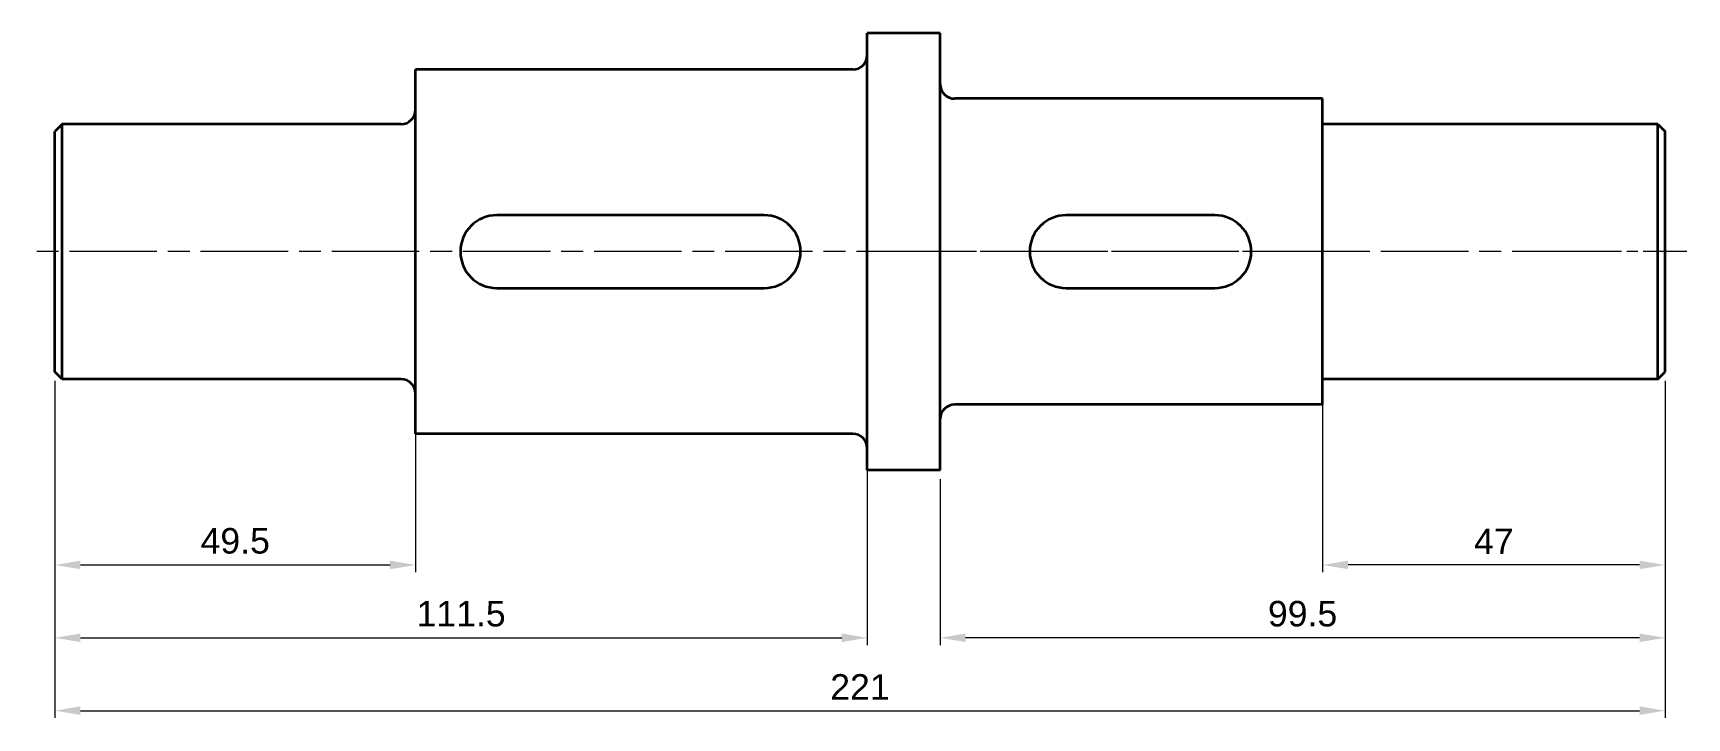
# Model space of a CAD drawing. Header units: millimetres. Extents: x 4028 to 8898, y 4975 to 5816.
# Drawn here: x 4027.9 to 4254.9, y 5212.2 to 5306.2 of the extents above; entities that cross this region are included whole.
import ezdxf

# ---------------------------------------------------------------- set-up
doc = ezdxf.new("R2010")
doc.units = ezdxf.units.MM
doc.linetypes.add('AM_ISO08W050', pattern=[18, 12, -1.5, 3, -1.5])
doc.linetypes.add('AM_ISO08W050x2', pattern=[9, 6, -0.75, 1.5, -0.75])
doc.layers.get('0').update_dxf_attribs({"lineweight": 35})
for name, color, linetype, lineweight in [('AM_0', 7, 'Continuous', 35), ('AM_5', 3, 'Continuous', 13), ('AM_7', 4, 'AM_ISO08W050', 13)]:
    doc.layers.add(name, color=color, linetype=linetype, lineweight=lineweight)
doc.styles.get("Standard").update_dxf_attribs({"font": 'arial.ttf'})
doc.dimstyles.new('AM_ISO$0', dxfattribs={"dimtxt": 3.5, "dimasz": 3.5, "dimexe": 1, "dimexo": 1.25, "dimgap": 1.5, "dimtad": 1, "dimtoh": 1, "dimdsep": 46, "dimtxsty": 'Standard', "dimcen": 0, "dimclrd": 256, "dimclre": 256, "dimclrt": 2, "dimadec": 0, "dimazin": 2, "dimtp": 0.1, "dimtm": 0.1, "dimtfac": 0.71, "dimtmove": 1, "dimatfit": 3, "dimfxl": 1, "dimlwd": -1, "dimlwe": -1, "dimarcsym": 2})

# ---------------------------------------------------------------- blocks, each defined once
blk = doc.blocks.new('*D181')
at = {"layer": 'AM_5', "linetype": 'ByBlock', "transparency": 16777216}
for p, q in [((1307.45, 2311.12), (1333.71, 2311.12)), ((1332.71, 2265.12), (1332.71, 2307.62)), ((1307.45, 2261.62), (1333.71, 2261.62))]:
    blk.add_line(p, q, dxfattribs=at)
at = {"layer": 'AM_5', "transparency": 16777216}
for points in [[(1332.12, 2307.62), (1333.29, 2307.62), (1332.71, 2311.12)], [(1332.12, 2265.12), (1333.29, 2265.12), (1332.71, 2261.62)]]:
    blk.add_solid(points, dxfattribs=at)
at = {"layer": 'Defpoints', "color": 0, "transparency": 16777216}
for p in [(1306.2, 2311.12), (1332.71, 2311.12), (1306.2, 2261.62)]:
    blk.add_point(p, dxfattribs=at)
at = {"layer": 'AM_5', "color": 2, "transparency": 16777216, "insert": (1329.42, 2286.37), "char_height": 3.5, "attachment_point": 5, "rotation": 90}
blk.add_mtext('49.5', dxfattribs=at)
blk = doc.blocks.new('*D182')
at = {"layer": 'AM_5', "linetype": 'ByBlock', "transparency": 16777216}
for p, q in [((1317.95, 2373.12), (1343.71, 2373.12)), ((1342.71, 2265.12), (1342.71, 2369.62)), ((1307.45, 2261.62), (1343.71, 2261.62))]:
    blk.add_line(p, q, dxfattribs=at)
at = {"layer": 'AM_5', "transparency": 16777216}
for points in [[(1342.12, 2369.62), (1343.29, 2369.62), (1342.71, 2373.12)], [(1342.12, 2265.12), (1343.29, 2265.12), (1342.71, 2261.62)]]:
    blk.add_solid(points, dxfattribs=at)
at = {"layer": 'Defpoints', "color": 0, "transparency": 16777216}
for p in [(1316.7, 2373.12), (1342.71, 2373.12), (1306.2, 2261.62)]:
    blk.add_point(p, dxfattribs=at)
at = {"layer": 'AM_5', "color": 2, "transparency": 16777216, "insert": (1339.42, 2317.37), "char_height": 3.5, "attachment_point": 5, "rotation": 90}
blk.add_mtext('111.5', dxfattribs=at)
blk = doc.blocks.new('*D183')
at = {"layer": 'AM_5', "linetype": 'ByBlock', "transparency": 16777216}
for p, q in [((1307.45, 2482.62), (1353.71, 2482.62)), ((1352.71, 2265.12), (1352.71, 2479.12)), ((1307.45, 2261.62), (1353.71, 2261.62))]:
    blk.add_line(p, q, dxfattribs=at)
at = {"layer": 'AM_5', "transparency": 16777216}
for points in [[(1352.12, 2479.12), (1353.29, 2479.12), (1352.71, 2482.62)], [(1352.12, 2265.12), (1353.29, 2265.12), (1352.71, 2261.62)]]:
    blk.add_solid(points, dxfattribs=at)
at = {"layer": 'Defpoints', "color": 0, "transparency": 16777216}
for p in [(1306.2, 2482.62), (1352.71, 2482.62), (1306.2, 2261.62)]:
    blk.add_point(p, dxfattribs=at)
at = {"layer": 'AM_5', "color": 2, "transparency": 16777216, "insert": (1349.45, 2372.12), "char_height": 3.5, "attachment_point": 5, "rotation": 90}
blk.add_mtext('221', dxfattribs=at)
blk = doc.blocks.new('*D184')
at = {"layer": 'AM_5', "linetype": 'ByBlock', "transparency": 16777216}
for p, q in [((1307.45, 2482.62), (1333.71, 2482.62)), ((1332.71, 2479.12), (1332.71, 2439.12)), ((1308.45, 2435.62), (1333.71, 2435.62))]:
    blk.add_line(p, q, dxfattribs=at)
at = {"layer": 'AM_5', "transparency": 16777216}
for points in [[(1332.12, 2479.12), (1333.29, 2479.12), (1332.71, 2482.62)], [(1332.12, 2439.12), (1333.29, 2439.12), (1332.71, 2435.62)]]:
    blk.add_solid(points, dxfattribs=at)
at = {"layer": 'Defpoints', "color": 0, "transparency": 16777216}
for p in [(1306.2, 2482.62), (1307.2, 2435.62), (1332.71, 2435.62)]:
    blk.add_point(p, dxfattribs=at)
at = {"layer": 'AM_5', "color": 2, "transparency": 16777216, "insert": (1329.46, 2459.12), "char_height": 3.5, "attachment_point": 5, "rotation": 90}
blk.add_mtext('47', dxfattribs=at)
blk = doc.blocks.new('*D185')
at = {"layer": 'AM_5', "linetype": 'ByBlock', "transparency": 16777216}
for p, q in [((1307.45, 2482.62), (1343.71, 2482.62)), ((1342.71, 2479.12), (1342.71, 2386.62)), ((1320.95, 2383.12), (1343.71, 2383.12))]:
    blk.add_line(p, q, dxfattribs=at)
at = {"layer": 'AM_5', "transparency": 16777216}
for points in [[(1342.12, 2479.12), (1343.29, 2479.12), (1342.71, 2482.62)], [(1342.12, 2386.62), (1343.29, 2386.62), (1342.71, 2383.12)]]:
    blk.add_solid(points, dxfattribs=at)
at = {"layer": 'Defpoints', "color": 0, "transparency": 16777216}
for p in [(1306.2, 2482.62), (1319.7, 2383.12), (1342.71, 2383.12)]:
    blk.add_point(p, dxfattribs=at)
at = {"layer": 'AM_5', "color": 2, "transparency": 16777216, "insert": (1339.42, 2432.87), "char_height": 3.5, "attachment_point": 5, "rotation": 90}
blk.add_mtext('99.5', dxfattribs=at)
blk = doc.blocks.new('truc2chetao')
blk.add_line((1310.704, 2383.123), (1268.704, 2383.123))
for points in [[(1284.704, 2420.823), (1284.704, 2403.837)], [(1294.704, 2403.837), (1294.704, 2420.823)], [(1284.704, 2403.837), (1284.704, 2400.423)], [(1294.704, 2400.423), (1294.704, 2403.837)]]:
    blk.add_lwpolyline(points)
for centre, start, end in [((1289.704, 2420.823), 0, 180), ((1289.704, 2400.423), 180, 0)]:
    blk.add_arc(centre, 5, start, end)
at = {"layer": 'AM_0'}
for p, q in [((1272.204, 2481.623), (1273.204, 2482.623)), ((1272.204, 2481.623), (1272.204, 2470.623)), ((1307.204, 2481.623), (1272.204, 2481.623)), ((1306.204, 2482.623), (1273.204, 2482.623)), ((1306.204, 2482.623), (1273.204, 2482.623)), ((1307.204, 2481.623), (1306.204, 2482.623)), ((1307.204, 2481.623), (1307.204, 2470.623)), ((1272.204, 2470.623), (1272.204, 2435.623)), ((1307.204, 2470.623), (1307.204, 2435.623)), ((1268.704, 2435.623), (1268.704, 2385.123)), ((1310.704, 2435.623), (1268.704, 2435.623)), ((1307.204, 2435.623), (1272.204, 2435.623)), ((1310.704, 2435.623), (1310.704, 2385.123)), ((1319.704, 2383.123), (1259.704, 2383.123)), ((1259.704, 2383.123), (1259.704, 2373.123)), ((1312.704, 2383.123), (1266.704, 2383.123)), ((1319.704, 2383.123), (1319.704, 2373.123)), ((1319.704, 2373.123), (1259.704, 2373.123)), ((1316.704, 2373.123), (1262.704, 2373.123)), ((1264.704, 2371.123), (1264.704, 2311.123)), ((1314.704, 2371.123), (1314.704, 2311.123)), ((1314.704, 2311.123), (1264.704, 2311.123)), ((1309.204, 2311.123), (1270.204, 2311.123)), ((1272.204, 2309.123), (1272.204, 2262.623)), ((1307.204, 2309.123), (1307.204, 2262.623)), ((1307.204, 2262.623), (1272.204, 2262.623)), ((1272.204, 2262.623), (1273.204, 2261.623)), ((1306.204, 2261.623), (1273.204, 2261.623)), ((1307.204, 2262.623), (1306.204, 2261.623))]:
    blk.add_line(p, q, dxfattribs=at)
for points in [[(1284.704, 2358.973), (1284.704, 2331.472), (1284.704, 2322.273)], [(1294.704, 2331.472), (1294.704, 2358.973)], [(1294.704, 2322.273), (1294.704, 2331.472)]]:
    blk.add_lwpolyline(points, dxfattribs=at)
for centre, radius, start, end in [((1266.704, 2385.123), 2, 270, 0), ((1312.704, 2385.123), 2, 180, 270), ((1262.704, 2371.123), 2, 0, 90), ((1316.704, 2371.123), 2, 90, 180), ((1289.704, 2358.973), 5, 0, 180), ((1289.704, 2322.273), 5, 180, 0), ((1270.204, 2309.123), 2, 0, 90), ((1309.204, 2309.123), 2, 90, 180)]:
    blk.add_arc(centre, radius, start, end, dxfattribs=at)
at = {"layer": 'AM_7', "linetype": 'AM_ISO08W050x2'}
blk.add_line((1289.704, 2485.623), (1289.704, 2467.623), dxfattribs=at)
at = {"layer": 'AM_7'}
for p, q in [((1289.704, 2473.623), (1289.704, 2258.623)), ((1289.704, 2441.123), (1289.704, 2380.123))]:
    blk.add_line(p, q, dxfattribs=at)
at = {"layer": 'AM_5'}
for base, p1, p2, picture, middle in [((1352.706, 2482.623), (1306.204, 2261.623), (1306.204, 2482.623), '*D183', (1349.449, 2372.123)), ((1332.706, 2435.623), (1306.204, 2482.623), (1307.204, 2435.623), '*D184', (1329.456, 2459.123)), ((1342.706, 2383.123), (1306.204, 2482.623), (1319.704, 2383.123), '*D185', (1339.419, 2432.873)), ((1342.706, 2373.123), (1306.204, 2261.623), (1316.704, 2373.123), '*D182', (1339.419, 2317.373)), ((1332.706, 2311.123), (1306.204, 2261.623), (1306.204, 2311.123), '*D181', (1329.419, 2286.373))]:
    dim = blk.add_linear_dim(base=base, p1=p1, p2=p2, angle=90, dimstyle='AM_ISO$0', override={"dimdec": 2}, dxfattribs=at)
    dim.commit()
    dim.dimension.update_dxf_attribs({"geometry": picture, "text_midpoint": middle})

msp = doc.modelspace()

# ---------------------------------------------------------------- block references
at = {"rotation": 270.0000000000004}
msp.add_blockref('truc2chetao', (1769.233, 6565.885), dxfattribs=at)

doc.saveas('drawing.dxf')
